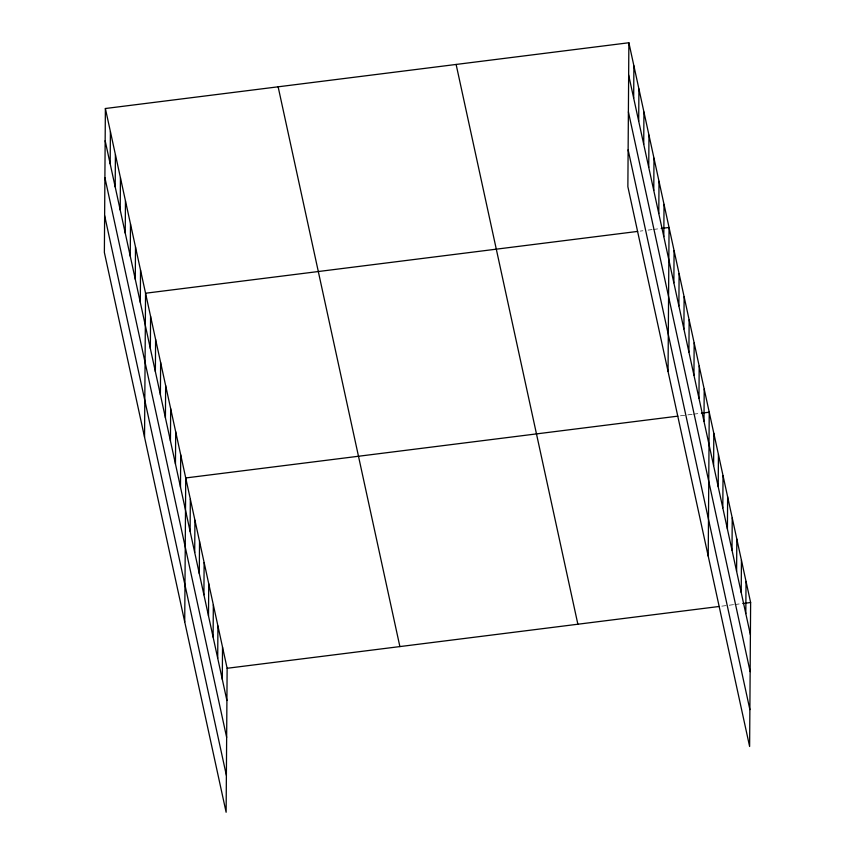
<?xml version="1.0" encoding="UTF-8"?>
<svg xmlns="http://www.w3.org/2000/svg" width="855" height="855" viewBox="0 0 855 855"><rect width="100%" height="100%" fill="white"/><g stroke="black" fill="none" stroke-linecap="round" stroke-linejoin="round"><path stroke-width="0.64" stroke-dasharray="4.28 3.21" d="M640.267 231.096L642.885 230.764M648.111 230.102L652.044 229.61M653.348 229.45L659.9 228.627M680.441 415.819L692.219 414.333M693.533 414.173L700.074 413.35M721.834 606.142L733.611 604.656M734.926 604.496L741.467 603.673"/><path stroke-width="1.28" d="M105.379 108.51L104.374 252.482L226.126 812.25L227.131 668.279L105.379 108.51L628.874 42.75L750.626 602.519L749.621 746.49L627.869 186.721L628.874 42.75M110.177 163.839L110.402 131.595M115.19 186.924L115.414 154.691M120.213 210.02L120.437 177.776M125.236 233.105L125.461 200.872M130.259 256.201L130.484 223.957M135.282 279.286L135.507 247.052M140.306 302.381L140.53 270.137M144.548 437.204L145.553 293.233L637.648 231.416M150.352 348.562L150.576 316.318M155.375 371.647L155.599 339.414M160.398 394.743L160.622 362.499M165.421 417.828L165.646 385.594M170.444 440.924L170.669 408.679M175.457 464.009L175.692 431.775M180.48 487.104L180.704 454.871M184.723 621.927L185.727 477.956L677.823 416.15M190.109 531.34L190.334 499.106M194.705 552.49L194.929 520.246M199.3 573.63L199.525 541.397M203.907 594.781L204.131 562.547M208.502 615.931L208.727 583.687M213.109 637.071L213.333 604.838M217.704 658.222L217.929 625.988M222.3 679.372L222.524 647.128M633.673 98.079L633.897 65.846M638.696 121.164L638.92 88.931M643.719 144.26L643.943 112.026M648.742 167.356L648.966 135.111M653.765 190.441L653.99 158.207M658.788 213.536L659.013 181.292M663.811 236.621L664.036 204.388M668.054 371.444L669.059 227.473L661.204 228.467M673.858 282.802L674.082 250.568M678.881 305.898L679.105 273.653M683.893 328.983L684.128 296.749M688.916 352.078L689.141 319.834M693.939 375.163L694.164 342.93M698.963 398.259L699.187 366.015M703.986 421.344L704.21 389.111M708.229 556.167L709.233 412.196L701.378 413.189M713.604 465.58L713.829 433.346M718.211 486.73L718.435 454.497M722.806 507.881L723.031 475.637M727.413 529.021L727.637 496.787M732.008 550.171L732.233 517.938M736.604 571.322L736.828 539.077M741.21 592.462L741.435 560.228M745.806 613.612L746.03 581.379M227.131 668.279L719.215 606.473M742.781 603.512L750.626 602.519M628.649 74.984L750.401 634.763M628.393 111.855L750.145 671.635M628.126 149.849L749.878 709.618M456.121 64.446L577.873 624.225M278.132 86.804L399.884 646.583M105.154 140.744L226.906 700.512M104.887 177.616L226.65 737.384M104.631 215.61L226.383 775.378"/></g></svg>
